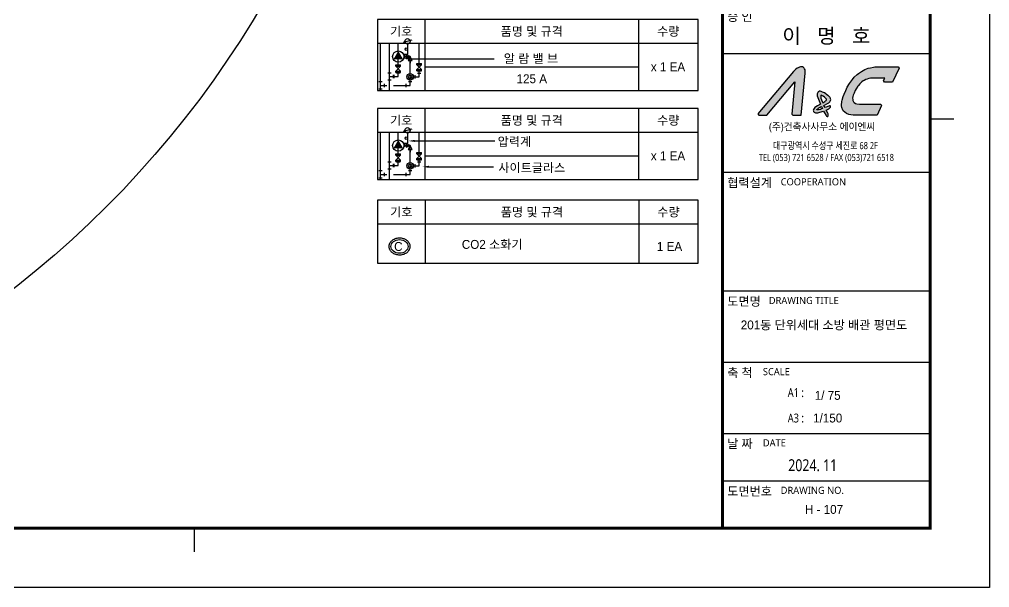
# Model space of a CAD drawing. Header units: millimetres. Extents: x 238075 to 303070, y -258150 to -205841.
# Drawn here: x 278553 to 303070, y -258150 to -243784 of the extents above; entities that cross this region are included whole.
import ezdxf
from ezdxf.enums import TextEntityAlignment as Align

# ---------------------------------------------------------------- set-up
doc = ezdxf.new("R2010")
doc.units = ezdxf.units.MM
doc.header["$LTSCALE"] = 200
for name, color, linetype in [('L1', 1, 'Continuous'), ('L2', 2, 'Continuous'), ('L3', 3, 'Continuous'), ('L6', 6, 'Continuous'), ('SHEET', 7, 'Continuous'), ('SHEET-TEXT', 3, 'Continuous'), ('TEX', 3, 'Continuous'), ('XR-SHEET$0$SHEET-TEXT', 3, 'Continuous'), ('소화기CO2', 7, 'Continuous'), ('아파트', 253, 'Continuous')]:
    doc.layers.add(name, color=color, linetype=linetype)
doc.styles.add('GHS1', font='Gulim.ttf')
doc.styles.add('XR-SHEET$0$맑은 고딕', font='malgun.ttf', dxfattribs={"width": 0.8})
doc.styles.add('돋움', font='Dotum.ttf')
doc.styles.add('맑은 고딕', font='malgun.ttf', dxfattribs={"width": 0.8})

# ---------------------------------------------------------------- blocks, each defined once
blk = doc.blocks.new('A&C시트(A3)')
at = {"layer": 'SHEET'}
h = blk.add_hatch(color=4, dxfattribs=at)
h.paths.add_polyline_path([(38669, 7979), (38685, 7962), (38828, 7962), (38893, 8669), (38894, 8681), (38894, 8702), (38891, 8726), (38884, 8746), (38876, 8757), (38863, 8768), (38848, 8776), (38834, 8780), (38813, 8778), (38797, 8773), (38774, 8763), (38759, 8754), (38737, 8738), (38724, 8727), (38715, 8718), (38698, 8701), (38097, 7987), (38111, 7962), (38246, 7962), (38719, 8527)])
h.paths.add_polyline_path([(39735, 8378), (39752, 8408), (39778, 8449), (39790, 8464), (39813, 8492), (39826, 8504), (39849, 8524), (39871, 8541), (39889, 8550), (39913, 8562), (39936, 8570), (39965, 8580), (39992, 8584), (40019, 8587), (40231, 8588), (40233, 8586), (40212, 8545), (40228, 8522), (40365, 8522), (40474, 8755), (40458, 8776), (40067, 8776), (40046, 8774), (39991, 8763), (39956, 8754), (39896, 8732), (39839, 8701), (39791, 8668), (39766, 8647), (39719, 8601), (39689, 8565), (39658, 8522), (39639, 8496), (39603, 8436), (39576, 8381), (39549, 8318), (39533, 8278), (39515, 8215), (39511, 8196), (39508, 8178), (39505, 8148), (39506, 8118), (39510, 8094), (39515, 8077), (39520, 8063), (39533, 8038), (39562, 8011), (39589, 7992), (39626, 7976), (39664, 7969), (39701, 7962), (40103, 7962), (40180, 8128), (40165, 8149), (39807, 8149), (39764, 8154), (39743, 8160), (39718, 8175), (39708, 8185), (39694, 8211), (39693, 8227), (39692, 8252), (39697, 8276), (39704, 8301), (39716, 8335)])
h = blk.add_hatch(color=4, dxfattribs=at)
h.paths.add_polyline_path([(39167, 8109), (39184, 8074), (39170, 8067), (39150, 8061), (39117, 8051), (39104, 8051), (39091, 8051), (39091, 8054), (39091, 8057), (39098, 8064), (39110, 8075), (39125, 8086), (39147, 8099), (39161, 8108)], flags=16)
h.paths.add_polyline_path([(39322, 8240), (39318, 8249), (39315, 8254), (39306, 8265), (39298, 8275), (39285, 8288), (39276, 8297), (39254, 8313), (39243, 8320), (39216, 8337), (39187, 8352), (39172, 8358), (39162, 8363), (39148, 8365), (39135, 8365), (39119, 8359), (39113, 8354), (39104, 8345), (39099, 8335), (39094, 8321), (39094, 8306), (39094, 8291), (39115, 8230), (39149, 8150), (39100, 8121), (39074, 8105), (39055, 8091), (39042, 8074), (39033, 8058), (39030, 8048), (39031, 8035), (39035, 8023), (39043, 8015), (39054, 8008), (39066, 8004), (39077, 8001), (39088, 8001), (39106, 8003), (39122, 8006), (39142, 8011), (39204, 8031), (39245, 7958), (39253, 7945), (39263, 7940), (39270, 7940), (39275, 7942), (39282, 7949), (39282, 7971), (39279, 7984), (39277, 7992), (39259, 8028), (39249, 8047), (39267, 8056), (39291, 8069), (39303, 8079), (39315, 8090), (39320, 8099), (39321, 8110), (39319, 8116), (39316, 8120), (39310, 8122), (39305, 8124), (39293, 8117), (39230, 8090), (39209, 8128), (39271, 8161), (39291, 8173), (39306, 8186), (39316, 8199), (39322, 8212), (39323, 8227)])
h.paths.add_polyline_path([(39190, 8170), (39181, 8191), (39169, 8221), (39157, 8252), (39154, 8263), (39154, 8276), (39154, 8285), (39156, 8293), (39160, 8298), (39165, 8298), (39173, 8296), (39184, 8290), (39196, 8282), (39216, 8268), (39230, 8256), (39246, 8241), (39250, 8232), (39250, 8222), (39248, 8213), (39236, 8202), (39226, 8192), (39209, 8181)])
at = {"layer": 'SHEET', "color": 4}
for p, q in [((38698, 8701), (38097, 7987)), ((38698, 8701), (38715, 8718)), ((38724, 8727), (38715, 8718)), ((38737, 8738), (38724, 8727)), ((38759, 8754), (38737, 8738)), ((38774, 8763), (38759, 8754)), ((38797, 8773), (38774, 8763)), ((38813, 8778), (38797, 8773)), ((38834, 8780), (38813, 8778)), ((38828, 7962), (38893, 8669)), ((38848, 8776), (38834, 8780)), ((38863, 8768), (38848, 8776)), ((38876, 8757), (38863, 8768)), ((38884, 8746), (38876, 8757)), ((38891, 8726), (38884, 8746)), ((38894, 8702), (38891, 8726)), ((38893, 8669), (38894, 8681)), ((38894, 8681), (38894, 8702)), ((39766, 8647), (39791, 8668)), ((39791, 8668), (39839, 8701)), ((39839, 8701), (39896, 8732)), ((39896, 8732), (39956, 8754)), ((39956, 8754), (39991, 8763)), ((39991, 8763), (40046, 8774)), ((40046, 8774), (40067, 8776)), ((40067, 8776), (40458, 8776)), ((40474, 8755), (40365, 8522)), ((40458, 8776), (40474, 8755)), ((38246, 7962), (38719, 8527)), ((38719, 8527), (38669, 7979)), ((39639, 8496), (39658, 8522)), ((39658, 8522), (39689, 8565)), ((39689, 8565), (39719, 8601)), ((39719, 8601), (39766, 8647)), ((39826, 8504), (39813, 8492)), ((39849, 8524), (39826, 8504)), ((39871, 8541), (39849, 8524)), ((39889, 8550), (39871, 8541)), ((39913, 8562), (39889, 8550)), ((39936, 8570), (39913, 8562)), ((39965, 8580), (39936, 8570)), ((39992, 8584), (39965, 8580)), ((40019, 8587), (39992, 8584)), ((40231, 8588), (40019, 8587)), ((40212, 8545), (40233, 8586)), ((40228, 8522), (40212, 8545)), ((40365, 8522), (40228, 8522)), ((40233, 8586), (40231, 8588)), ((39104, 8345), (39099, 8335)), ((39104, 8345), (39099, 8335)), ((39113, 8354), (39104, 8345)), ((39113, 8354), (39104, 8345)), ((39119, 8359), (39113, 8354)), ((39119, 8359), (39113, 8354)), ((39135, 8365), (39119, 8359)), ((39135, 8365), (39119, 8359)), ((39148, 8365), (39135, 8365)), ((39148, 8365), (39135, 8365)), ((39162, 8363), (39148, 8365)), ((39162, 8363), (39148, 8365)), ((39172, 8358), (39162, 8363)), ((39172, 8358), (39162, 8363)), ((39187, 8352), (39172, 8358)), ((39187, 8352), (39172, 8358)), ((39216, 8337), (39187, 8352)), ((39216, 8337), (39187, 8352)), ((39243, 8320), (39216, 8337)), ((39243, 8320), (39216, 8337)), ((39549, 8318), (39576, 8381)), ((39576, 8381), (39603, 8436)), ((39603, 8436), (39639, 8496)), ((39735, 8378), (39716, 8335)), ((39752, 8408), (39735, 8378)), ((39778, 8449), (39752, 8408)), ((39790, 8464), (39778, 8449)), ((39813, 8492), (39790, 8464)), ((39099, 8335), (39094, 8321)), ((39099, 8335), (39094, 8321)), ((39094, 8321), (39094, 8306)), ((39094, 8321), (39094, 8306)), ((39094, 8306), (39094, 8291)), ((39094, 8306), (39094, 8291)), ((39094, 8291), (39115, 8230)), ((39094, 8291), (39115, 8230)), ((39115, 8230), (39149, 8150)), ((39115, 8230), (39149, 8150)), ((39156, 8293), (39154, 8285)), ((39154, 8285), (39154, 8276)), ((39154, 8276), (39154, 8263)), ((39154, 8263), (39157, 8252)), ((39160, 8298), (39156, 8293)), ((39157, 8252), (39169, 8221)), ((39165, 8298), (39160, 8298)), ((39173, 8296), (39165, 8298)), ((39169, 8221), (39181, 8191)), ((39184, 8290), (39173, 8296)), ((39181, 8191), (39190, 8170)), ((39196, 8282), (39184, 8290)), ((39190, 8170), (39209, 8181)), ((39216, 8268), (39196, 8282)), ((39209, 8181), (39226, 8192)), ((39230, 8256), (39216, 8268)), ((39226, 8192), (39236, 8202)), ((39246, 8241), (39230, 8256)), ((39236, 8202), (39248, 8213)), ((39254, 8313), (39243, 8320)), ((39254, 8313), (39243, 8320)), ((39250, 8232), (39246, 8241)), ((39248, 8213), (39250, 8222)), ((39250, 8222), (39250, 8232)), ((39276, 8297), (39254, 8313)), ((39276, 8297), (39254, 8313)), ((39271, 8161), (39291, 8173)), ((39271, 8161), (39291, 8173)), ((39285, 8288), (39276, 8297)), ((39285, 8288), (39276, 8297)), ((39298, 8275), (39285, 8288)), ((39298, 8275), (39285, 8288)), ((39291, 8173), (39306, 8186)), ((39291, 8173), (39306, 8186)), ((39306, 8265), (39298, 8275)), ((39306, 8265), (39298, 8275)), ((39315, 8254), (39306, 8265)), ((39315, 8254), (39306, 8265)), ((39306, 8186), (39316, 8199)), ((39306, 8186), (39316, 8199)), ((39318, 8249), (39315, 8254)), ((39318, 8249), (39315, 8254)), ((39316, 8199), (39322, 8212)), ((39316, 8199), (39322, 8212)), ((39322, 8240), (39318, 8249)), ((39322, 8240), (39318, 8249)), ((39323, 8227), (39322, 8240)), ((39323, 8227), (39322, 8240)), ((39322, 8212), (39323, 8227)), ((39322, 8212), (39323, 8227)), ((39505, 8148), (39508, 8178)), ((39508, 8178), (39511, 8196)), ((39511, 8196), (39515, 8215)), ((39515, 8215), (39533, 8278)), ((39533, 8278), (39549, 8318)), ((39697, 8276), (39692, 8252)), ((39692, 8252), (39693, 8227)), ((39693, 8227), (39694, 8211)), ((39694, 8211), (39708, 8185)), ((39704, 8301), (39697, 8276)), ((39716, 8335), (39704, 8301)), ((39708, 8185), (39718, 8175)), ((39718, 8175), (39743, 8160)), ((39033, 8058), (39030, 8048)), ((39033, 8058), (39030, 8048)), ((39030, 8048), (39031, 8035)), ((39030, 8048), (39031, 8035)), ((39031, 8035), (39035, 8023)), ((39031, 8035), (39035, 8023)), ((39042, 8074), (39033, 8058)), ((39042, 8074), (39033, 8058)), ((39035, 8023), (39043, 8015)), ((39035, 8023), (39043, 8015)), ((39055, 8091), (39042, 8074)), ((39055, 8091), (39042, 8074)), ((39043, 8015), (39054, 8008)), ((39043, 8015), (39054, 8008)), ((39074, 8105), (39055, 8091)), ((39074, 8105), (39055, 8091)), ((39100, 8121), (39074, 8105)), ((39100, 8121), (39074, 8105)), ((39091, 8057), (39098, 8064)), ((39091, 8057), (39098, 8064)), ((39091, 8054), (39091, 8057)), ((39091, 8054), (39091, 8057)), ((39091, 8051), (39091, 8054)), ((39091, 8051), (39091, 8054)), ((39104, 8051), (39091, 8051)), ((39104, 8051), (39091, 8051)), ((39098, 8064), (39110, 8075)), ((39098, 8064), (39110, 8075)), ((39149, 8150), (39100, 8121)), ((39149, 8150), (39100, 8121)), ((39117, 8051), (39104, 8051)), ((39117, 8051), (39104, 8051)), ((39110, 8075), (39125, 8086)), ((39110, 8075), (39125, 8086)), ((39150, 8061), (39117, 8051)), ((39150, 8061), (39117, 8051)), ((39122, 8006), (39142, 8011)), ((39122, 8006), (39142, 8011)), ((39125, 8086), (39147, 8099)), ((39125, 8086), (39147, 8099)), ((39142, 8011), (39204, 8031)), ((39142, 8011), (39204, 8031)), ((39147, 8099), (39161, 8108)), ((39147, 8099), (39161, 8108)), ((39170, 8067), (39150, 8061)), ((39170, 8067), (39150, 8061)), ((39161, 8108), (39167, 8109)), ((39161, 8108), (39167, 8109)), ((39167, 8109), (39184, 8074)), ((39167, 8109), (39184, 8074)), ((39184, 8074), (39170, 8067)), ((39184, 8074), (39170, 8067)), ((39204, 8031), (39245, 7958)), ((39204, 8031), (39245, 7958)), ((39209, 8128), (39271, 8161)), ((39209, 8128), (39271, 8161)), ((39230, 8090), (39209, 8128)), ((39230, 8090), (39209, 8128)), ((39293, 8117), (39230, 8090)), ((39293, 8117), (39230, 8090)), ((39249, 8047), (39267, 8056)), ((39249, 8047), (39267, 8056)), ((39259, 8028), (39249, 8047)), ((39259, 8028), (39249, 8047)), ((39277, 7992), (39259, 8028)), ((39277, 7992), (39259, 8028)), ((39267, 8056), (39291, 8069)), ((39267, 8056), (39291, 8069)), ((39291, 8069), (39303, 8079)), ((39291, 8069), (39303, 8079)), ((39305, 8124), (39293, 8117)), ((39305, 8124), (39293, 8117)), ((39303, 8079), (39315, 8090)), ((39303, 8079), (39315, 8090)), ((39310, 8122), (39305, 8124)), ((39310, 8122), (39305, 8124)), ((39316, 8120), (39310, 8122)), ((39316, 8120), (39310, 8122)), ((39315, 8090), (39320, 8099)), ((39315, 8090), (39320, 8099)), ((39319, 8116), (39316, 8120)), ((39319, 8116), (39316, 8120)), ((39321, 8110), (39319, 8116)), ((39321, 8110), (39319, 8116)), ((39320, 8099), (39321, 8110)), ((39320, 8099), (39321, 8110)), ((39506, 8118), (39505, 8148)), ((39510, 8094), (39506, 8118)), ((39515, 8077), (39510, 8094)), ((39520, 8063), (39515, 8077)), ((39533, 8038), (39520, 8063)), ((39562, 8011), (39533, 8038)), ((39589, 7992), (39562, 8011)), ((39743, 8160), (39764, 8154)), ((39764, 8154), (39807, 8149)), ((39807, 8149), (40165, 8149)), ((40180, 8128), (40103, 7962)), ((40165, 8149), (40180, 8128)), ((38097, 7987), (38111, 7962)), ((38111, 7962), (38246, 7962)), ((38669, 7979), (38685, 7962)), ((38685, 7962), (38828, 7962)), ((39054, 8008), (39066, 8004)), ((39054, 8008), (39066, 8004)), ((39066, 8004), (39077, 8001)), ((39066, 8004), (39077, 8001)), ((39077, 8001), (39088, 8001)), ((39077, 8001), (39088, 8001)), ((39088, 8001), (39106, 8003)), ((39088, 8001), (39106, 8003)), ((39106, 8003), (39122, 8006)), ((39106, 8003), (39122, 8006)), ((39245, 7958), (39253, 7945)), ((39245, 7958), (39253, 7945)), ((39253, 7945), (39263, 7940)), ((39253, 7945), (39263, 7940)), ((39263, 7940), (39270, 7940)), ((39263, 7940), (39270, 7940)), ((39270, 7940), (39275, 7942)), ((39270, 7940), (39275, 7942)), ((39275, 7942), (39282, 7949)), ((39275, 7942), (39282, 7949)), ((39279, 7984), (39277, 7992)), ((39279, 7984), (39277, 7992)), ((39282, 7971), (39279, 7984)), ((39282, 7971), (39279, 7984)), ((39282, 7957), (39282, 7971)), ((39282, 7957), (39282, 7971)), ((39282, 7949), (39282, 7957)), ((39282, 7949), (39282, 7957)), ((39626, 7976), (39589, 7992)), ((39664, 7969), (39626, 7976)), ((39701, 7962), (39664, 7969)), ((40103, 7962), (39701, 7962))]:
    blk.add_line(p, q, dxfattribs=at)
at = {"layer": 'SHEET', "color": 8}
blk.add_lwpolyline([(0, 29700), (42000, 29700), (42000, 0), (0, 0)], close=True, dxfattribs=at)
at = {"layer": 'SHEET', "const_width": 50}
blk.add_lwpolyline([(1800, 28700), (41000, 28700), (41000, 1000), (1800, 1000)], close=True, dxfattribs=at)
blk.add_lwpolyline([(37500, 28700), (37500, 1000)], dxfattribs=at)
at = {"layer": 'SHEET'}
for points in [[(37500, 9000), (41000, 9000)], [(37500, 7000), (41000, 7000)], [(37500, 5000), (41000, 5000)], [(37500, 3800), (41000, 3800)], [(37500, 2600), (41000, 2600)], [(37500, 1800), (41000, 1800)]]:
    blk.add_lwpolyline(points, dxfattribs=at)
at = {"layer": 'SHEET', "color": 4}
blk.add_lwpolyline([(39246, 8241), (39230, 8256), (39216, 8268), (39196, 8282), (39184, 8290), (39173, 8296), (39165, 8298), (39160, 8298), (39156, 8293), (39154, 8285), (39154, 8276), (39154, 8263), (39157, 8252), (39169, 8221), (39181, 8191), (39190, 8170), (39209, 8181), (39226, 8192), (39236, 8202), (39248, 8213), (39250, 8222), (39250, 8232)], close=True, dxfattribs=at)
at = {"layer": 'SHEET', "color": 8}
for points in [[(41000, 7900), (41400, 7900)], [(28600, 1000), (28600, 600)]]:
    blk.add_lwpolyline(points, dxfattribs=at)
at = {"layer": 'SHEET', "style": '맑은 고딕'}
for s, p in [('승 인', (37580, 9700)), ('협력설계', (37580, 6900)), ('도면명', (37580, 4900)), ('축 척', (37580, 3700)), ('날 짜', (37580, 2500)), ('도면번호', (37580, 1700))]:
    blk.add_text(s, height=150, dxfattribs=at).set_placement(p, align=Align.TOP_LEFT)
at = {"layer": 'SHEET', "color": 4, "style": '돋움', "width": 0.95}
blk.add_text('(주)건축사사무소 에이엔씨', height=122.5, dxfattribs=at).set_placement((39177, 7761), align=Align.MIDDLE)
at = {"layer": 'SHEET', "color": 4, "style": '맑은 고딕', "width": 0.8}
for s, p in [('대구광역시 수성구 세진로 68 2F ', (39250, 7450)), ('TEL (053) 721 6528 / FAX (053)721 6518', (39250, 7250))]:
    blk.add_text(s, height=120, dxfattribs=at).set_placement(p, align=Align.MIDDLE_CENTER)
at = {"layer": 'SHEET', "color": 4, "style": '맑은 고딕'}
for s, p in [('COOPERATION', (38480, 6900)), ('DRAWING TITLE', (38280, 4900)), ('SCALE', (38180, 3700)), ('DATE', (38180, 2500)), ('DRAWING NO.', (38480, 1700))]:
    blk.add_text(s, height=120, dxfattribs=at).set_placement(p, align=Align.TOP_LEFT)
at = {"layer": 'SHEET-TEXT', "style": '돋움'}
blk.add_text('이   명   호', height=250, dxfattribs=at).set_placement((39250, 9300), align=Align.MIDDLE_CENTER)
at = {"layer": 'SHEET-TEXT', "style": '맑은 고딕', "width": 0.8}
for s, p in [('A1 :', (38735, 3287, 0)), ('A3 :', (38735, 2858, 0))]:
    blk.add_text(s, height=150, dxfattribs=at).set_placement(p, align=Align.MIDDLE_CENTER)
at = {"layer": 'XR-SHEET$0$SHEET-TEXT', "style": 'XR-SHEET$0$맑은 고딕', "width": 0.8}
blk.add_text('2024. 11', height=200, dxfattribs=at).set_placement((39020, 2063), align=Align.MIDDLE_CENTER)
blk = doc.blocks.new('A1')
at = {"layer": 'L6'}
for p, q in [((-2, 1.25), (-2, -1.25)), ((-2, 1.25), (-1.25, 1.25)), ((1.25, 1.25), (-1.25, -1.25)), ((-1.25, 1.25), (1.25, -1.25)), ((-1.25, 1.25), (-1.25, -1.25)), ((1.25, 1.25), (1.25, -1.25)), ((1.25, 1.25), (2, 1.25)), ((2, 1.25), (2, -1.25)), ((-2, -1.25), (-1.25, -1.25)), ((1.25, -1.25), (2, -1.25))]:
    blk.add_line(p, q, dxfattribs=at)
blk = doc.blocks.new('A$C2C5A0ED4')
at = {"layer": '소화기CO2', "color": 1}
blk.add_ellipse((263, 218), major_axis=(-218, 0), ratio=0.793813, dxfattribs=at)
at = {"layer": '소화기CO2', "color": 6}
blk.add_open_spline([(0, 218), (0, 211), (0, 204), (2, 187), (4, 177), (10, 157), (14, 148), (23, 129), (28, 120), (39, 103), (46, 94), (60, 79), (68, 72), (84, 58), (93, 52), (115, 37), (130, 29), (161, 16), (177, 11), (210, 4), (227, 2), (261, 0), (278, 0), (312, 3), (329, 6), (362, 15), (378, 21), (408, 35), (422, 43), (449, 62), (461, 73), (480, 93), (487, 103), (501, 123), (506, 133), (516, 155), (519, 166), (525, 189), (526, 201), (527, 224), (526, 236), (522, 259), (519, 271), (511, 293), (506, 304), (494, 324), (487, 334), (472, 352), (463, 361), (445, 377), (435, 384), (414, 398), (403, 404), (380, 414), (368, 419), (339, 428), (322, 431), (288, 436), (270, 437), (235, 436), (218, 434), (184, 427), (167, 422), (135, 410), (120, 402), (91, 384), (78, 374), (57, 355), (48, 345), (33, 325), (27, 315), (15, 293), (11, 281), (5, 260), (2, 250), (0, 233), (0, 225), (0, 218)], degree=3, knots=[0, 0, 0, 0, 0.092516, 0.092516, 0.225507, 0.225507, 0.358498, 0.358498, 0.491489, 0.491489, 0.62448, 0.62448, 0.75747, 0.75747, 0.890461, 0.890461, 1.092251, 1.092251, 1.294042, 1.294042, 1.495832, 1.495832, 1.697622, 1.697622, 1.899413, 1.899413, 2.101203, 2.101203, 2.302993, 2.302993, 2.504784, 2.504784, 2.657784, 2.657784, 2.810783, 2.810783, 2.963783, 2.963783, 3.116783, 3.116783, 3.269783, 3.269783, 3.422783, 3.422783, 3.575783, 3.575783, 3.728783, 3.728783, 3.881783, 3.881783, 4.034783, 4.034783, 4.187783, 4.187783, 4.340783, 4.340783, 4.547271, 4.547271, 4.75376, 4.75376, 4.960248, 4.960248, 5.166736, 5.166736, 5.373224, 5.373224, 5.579713, 5.579713, 5.738748, 5.738748, 5.897783, 5.897783, 6.056818, 6.056818, 6.188827, 6.188827, 6.283185, 6.283185, 6.283185, 6.283185], dxfattribs=at)
at = {"layer": '소화기CO2', "color": 6, "style": 'GHS1'}
blk.add_text('C', height=225, dxfattribs=at).set_placement((127, 105))

msp = doc.modelspace()

# ---------------------------------------------------------------- linework, layer by layer
at = {"color": 2}
for p, q in [((287677, -245585, 54985), (287677, -244385, 54985)), ((287902, -245585, 54985), (287902, -244385, 54985)), ((287677, -247835, 54985), (287677, -246635, 54985)), ((287902, -247835, 54985), (287902, -246635, 54985))]:
    msp.add_line(p, q, dxfattribs=at)
for p, q in [((288127, -244872, 54985), (288127, -244385, 54985)), ((288469, -244309, 54985), (288253, -244367, 54985)), ((288361, -244405, 54985), (288361, -244675, 54985)), ((288652, -244898, 54985), (288652, -244385, 54985)), ((288361, -244675, 54985), (288261, -244675, 54985)), ((288127, -244935, 54985), (288127, -244867, 54985)), ((288270, -244725, 54985), (288427, -244725, 54985)), ((288292, -244758, 54985), (288292, -244691, 54985)), ((288407, -244777, 54985), (290548, -244777, 54985)), ((288427, -245456, 54985), (288427, -244725, 54985)), ((288427, -245456, 54985), (288427, -244725, 54985)), ((287944, -245141, 54985), (287860, -245141, 54985)), ((288169, -245141, 54985), (288085, -245141, 54985)), ((288127, -245231, 54985), (288127, -245126, 54985)), ((288694, -245148, 54985), (288610, -245148, 54985)), ((288652, -245238, 54985), (288652, -245089, 54985)), ((287719, -245366, 54985), (287635, -245366, 54985)), ((287944, -245321, 54985), (287860, -245321, 54985)), ((287902, -245231, 54985), (288127, -245231, 54985)), ((288004, -245273, 54985), (288004, -245189, 54985)), ((288025, -245273, 54985), (288025, -245189, 54985)), ((288469, -245366, 54985), (288385, -245366, 54985)), ((288427, -245238, 54985), (288652, -245238, 54985)), ((288550, -245280, 54985), (288550, -245196, 54985)), ((287719, -245546, 54985), (287635, -245546, 54985)), ((287677, -245456, 54985), (287835, -245456, 54985)), ((287779, -245498, 54985), (287779, -245414, 54985)), ((288004, -245456, 54985), (288427, -245456, 54985)), ((288325, -245498, 54985), (288325, -245414, 54985)), ((288127, -247122, 54985), (288127, -246635, 54985)), ((288469, -246559, 54985), (288253, -246617, 54985)), ((288652, -247148, 54985), (288652, -246635, 54985)), ((288361, -246655, 54985), (288361, -246925, 54985)), ((288540, -246857, 54985), (290567, -246857, 54985)), ((288127, -247185, 54985), (288127, -247117, 54985)), ((288361, -246925, 54985), (288261, -246925, 54985)), ((288270, -246975, 54985), (288427, -246975, 54985)), ((288292, -247008, 54985), (288292, -246941, 54985)), ((288427, -247706, 54985), (288427, -246975, 54985)), ((288427, -247706, 54985), (288427, -246975, 54985)), ((288652, -247488, 54985), (288652, -247339, 54985)), ((287719, -247616, 54985), (287635, -247616, 54985)), ((287944, -247391, 54985), (287860, -247391, 54985)), ((287944, -247571, 54985), (287860, -247571, 54985)), ((287902, -247481, 54985), (288127, -247481, 54985)), ((288004, -247523, 54985), (288004, -247439, 54985)), ((288025, -247523, 54985), (288025, -247439, 54985)), ((288169, -247391, 54985), (288085, -247391, 54985)), ((288127, -247481, 54985), (288127, -247376, 54985)), ((288469, -247616, 54985), (288385, -247616, 54985)), ((288427, -247488, 54985), (288652, -247488, 54985)), ((288550, -247530, 54985), (288550, -247446, 54985)), ((288694, -247398, 54985), (288610, -247398, 54985)), ((288899, -247511, 54985), (290530, -247511, 54985)), ((287719, -247796, 54985), (287635, -247796, 54985)), ((287677, -247706, 54985), (287835, -247706, 54985)), ((287779, -247748, 54985), (287779, -247664, 54985)), ((288004, -247706, 54985), (288427, -247706, 54985)), ((288325, -247748, 54985), (288325, -247664, 54985))]:
    msp.add_line(p, q)
at = {"color": 7}
msp.add_line((287604, -248954, 54985), (295704, -248954, 54985), dxfattribs=at)
msp.add_line((287604, -248954, 54985), (295704, -248954, 54985), dxfattribs=at)
at = {"elevation": 54985}
for points in [[(295701, -245585), (295701, -243785), (287601, -243785), (287601, -245585)], [(295701, -247835), (295701, -246035), (287601, -246035), (287601, -247835)], [(295704, -249944), (295704, -248354), (287604, -248354), (287604, -249944)]]:
    msp.add_lwpolyline(points, close=True, dxfattribs=at)
for centre, radius in [((288361, -244338, 54985), 66.9), ((288127, -244725, 54985), 143), ((288329, -244537, 54985), 31.9), ((288427, -245238, 54985), 84), ((288427, -245238, 54985), 46.5), ((288361, -246588, 54985), 66.9), ((288127, -246975, 54985), 143), ((288329, -246787, 54985), 31.9), ((288427, -247488, 54985), 84), ((288427, -247488, 54985), 46.5)]:
    msp.add_circle(centre, radius)
for points in [[(288407, -244803, 54985), (288407, -244751, 54985), (288249, -244777, 54985)], [(288540, -246883, 54985), (288540, -246831, 54985), (288383, -246857, 54985)], [(288899, -247537, 54985), (288899, -247485, 54985), (288741, -247511, 54985)]]:
    msp.add_solid(points)
at = {"layer": 'L1'}
for p, q in [((288801, -243785, 54985), (288801, -245585, 54985)), ((294201, -243785, 54985), (294201, -245585, 54985)), ((287601, -244385, 54985), (295701, -244385, 54985)), ((288801, -244985, 54985), (294201, -244985, 54985)), ((288801, -246035, 54985), (288801, -247835, 54985)), ((294201, -246035, 54985), (294201, -247835, 54985)), ((287601, -246635, 54985), (295701, -246635, 54985)), ((288801, -247235, 54985), (294201, -247235, 54985)), ((288804, -248354, 54985), (288804, -249944, 54985)), ((294204, -248354, 54985), (294204, -249944, 54985))]:
    msp.add_line(p, q, dxfattribs=at)
at = {"layer": 'L1', "color": 1}
for points in [[(288127, -244582, 54985), (288003, -244796, 54985), (288251, -244796, 54985)], [(288127, -246832, 54985), (288003, -247046, 54985), (288251, -247046, 54985)]]:
    msp.add_solid(points, dxfattribs=at)
at = {"layer": 'L2'}
for p, q in [((288326, -244681, 54985), (288326, -244768, 54985)), ((288427, -244725, 54985), (288326, -244681, 54985)), ((288326, -244768, 54985), (288427, -244725, 54985)), ((288427, -244725, 54985), (288376, -244825, 54985)), ((288376, -244825, 54985), (288477, -244825, 54985)), ((288477, -244825, 54985), (288427, -244725, 54985)), ((288326, -246931, 54985), (288326, -247018, 54985)), ((288427, -246975, 54985), (288326, -246931, 54985)), ((288326, -247018, 54985), (288427, -246975, 54985)), ((288427, -246975, 54985), (288376, -247075, 54985)), ((288376, -247075, 54985), (288477, -247075, 54985)), ((288477, -247075, 54985), (288427, -246975, 54985))]:
    msp.add_line(p, q, dxfattribs=at)
at = {"layer": 'L3'}
for p, q in [((288427, -244825, 54985), (288427, -244890, 54985)), ((288427, -247075, 54985), (288427, -247140, 54985))]:
    msp.add_line(p, q, dxfattribs=at)
at = {"layer": '아파트'}
msp.add_circle((263075, -230841, 54985), 25000, dxfattribs=at)

# ---------------------------------------------------------------- block references
at = {"xscale": 1.5, "yscale": 1.5, "zscale": 1.5}
msp.add_blockref('A&C시트(A3)', (240070, -258150, 54985), dxfattribs=at)
at = {"xscale": 47.8125, "yscale": 47.8125, "zscale": 47.8125, "rotation": 90}
for p in [(288652, -244993, 54985), (288127, -245030, 54985), (288127, -247280, 54985), (288652, -247243, 54985)]:
    msp.add_blockref('A1', p, dxfattribs=at)
at = {"layer": '소화기CO2', "lineweight": 0}
msp.add_blockref('A$C2C5A0ED4', (287895, -249743, 54985), dxfattribs=at)

# ---------------------------------------------------------------- texts
at = {"layer": 'SHEET-TEXT', "style": '돋움'}
for s, p in [('201동 단위세대 소방 배관 평면도', (298885, -251509, 54985)), ('1/ 75', (298978, -253290, 54985)), ('1/150', (298978, -253863, 54985)), ('H - 107', (298885, -256174, 54985))]:
    msp.add_text(s, height=225, dxfattribs=at).set_placement(p, align=Align.MIDDLE_CENTER)
at = {"layer": 'TEX', "style": '돋움'}
for s, p in [('기호', (288201, -244085, 54985)), ('품명 및 규격', (291501, -244085, 54985)), ('수량', (294951, -244085, 54985)), ('알 람 밸 브', (291479, -244773, 54985)), ('x 1 EA', (294943, -244984, 54985)), ('125 A', (291501, -245285, 54985)), ('기호', (288201, -246335, 54985)), ('품명 및 규격', (291501, -246335, 54985)), ('수량', (294951, -246335, 54985)), (' 압력계', (291020, -246872, 54985)), ('x 1 EA', (294943, -247234, 54985)), ('사이트글라스', (291501, -247535, 54985)), ('기호', (288204, -248654, 54985)), ('품명 및 규격', (291504, -248654, 54985)), ('수량', (294954, -248654, 54985)), ('CO2 소화기', (290500, -249473, 54985)), ('1 EA', (294981, -249524, 54985))]:
    msp.add_text(s, height=225, dxfattribs=at).set_placement(p, align=Align.MIDDLE_CENTER)

doc.saveas('drawing.dxf')
